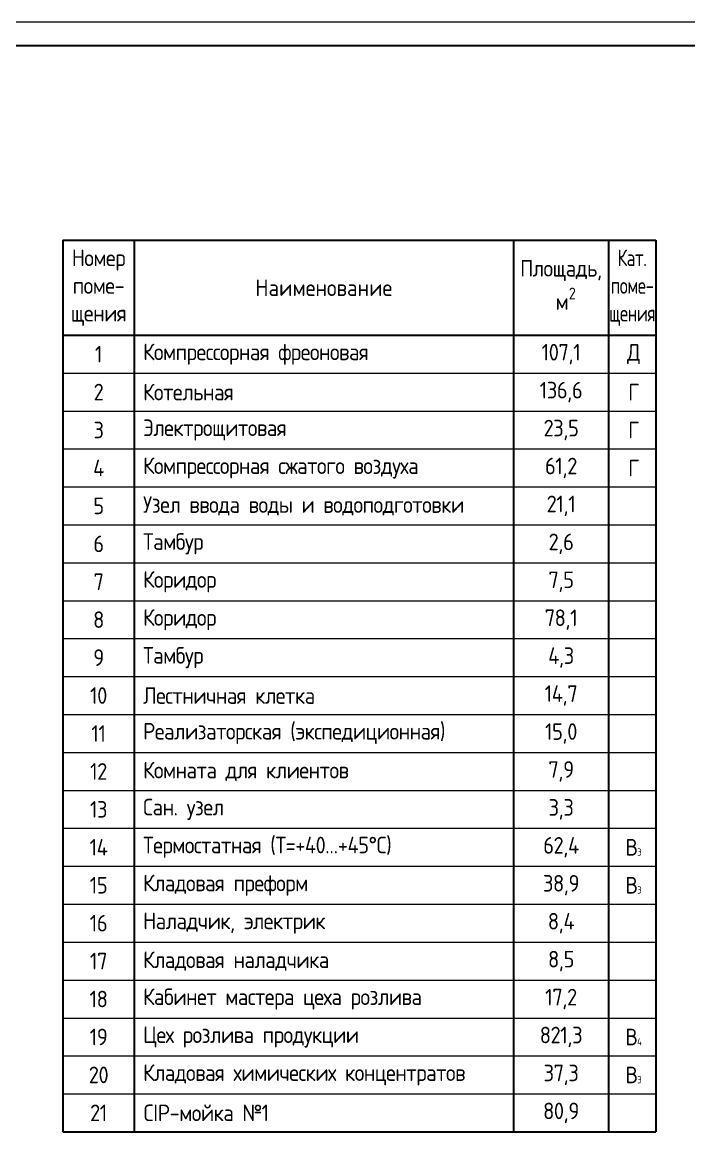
# Model space of a CAD drawing. Extents: x -965262 to 1142518, y -357520 to 71675.
# Drawn here: x -1090 to 12962, y -179388 to -155988 of the extents above; entities that cross this region are included whole.
import ezdxf

# ---------------------------------------------------------------- set-up
doc = ezdxf.new("R2010")
doc.units = 0
doc.header["$LTSCALE"] = 10
doc.layers.get('0').update_dxf_attribs({"linetype": 'CONTINUOUS', "lineweight": 30})
doc.styles.add('GOST 2.304', font='isocpeur.ttf', dxfattribs={"width": 0.75, "height": 250})
doc.styles.add('GOST-2.304_Type-B', font='isocpeur.ttf', dxfattribs={"width": 0.9})

msp = doc.modelspace()

# ---------------------------------------------------------------- linework, layer by layer
for p, q in [((-232.4, -160588.1, -3259.8), (12267.6, -160588.1, -3259.8)), ((-232.4, -160588.1, -3259.8), (-232.4, -179388.1, -3259.8)), ((1267.6, -160588.1, -3259.8), (1267.6, -179388.1, -3259.8)), ((9267.6, -160588.1, -3259.8), (9267.6, -179388.1, -3259.8)), ((11267.6, -160588.1, -3259.8), (11267.6, -179388.1, -3259.8)), ((12267.6, -160588.1, -3259.8), (12267.6, -179388.1, -3259.8)), ((-232.4, -162588.1, -3259.8), (12267.6, -162588.1, -3259.8)), ((-232.4, -179388.1, -3259.8), (12267.6, -179388.1, -3259.8))]:
    msp.add_line(p, q)
at = {"lineweight": 15}
for p, q in [((-232.4, -163388.1, -3259.8), (12267.6, -163388.1, -3259.8)), ((-232.4, -164188.1, -3259.8), (12267.6, -164188.1, -3259.8)), ((-232.4, -164988.1, -3259.8), (12267.6, -164988.1, -3259.8)), ((-232.4, -165788.1, -3259.8), (12267.6, -165788.1, -3259.8)), ((-232.4, -166588.1, -3259.8), (12267.6, -166588.1, -3259.8)), ((-232.4, -167388.1, -3259.8), (12267.6, -167388.1, -3259.8)), ((-232.4, -168188.1, -3259.8), (12267.6, -168188.1, -3259.8)), ((-232.4, -168988.1, -3259.8), (12267.6, -168988.1, -3259.8)), ((-232.4, -169788.1, -3259.8), (12267.6, -169788.1, -3259.8)), ((-232.4, -170588.1, -3259.8), (12267.6, -170588.1, -3259.8)), ((-232.4, -171388.1, -3259.8), (12267.6, -171388.1, -3259.8)), ((-232.4, -172188.1, -3259.8), (12267.6, -172188.1, -3259.8)), ((-232.4, -172988.1, -3259.8), (12267.6, -172988.1, -3259.8)), ((-232.4, -173788.1, -3259.8), (12267.6, -173788.1, -3259.8)), ((-232.4, -174588.1, -3259.8), (12267.6, -174588.1, -3259.8)), ((-232.4, -175388.1, -3259.8), (12267.6, -175388.1, -3259.8)), ((-232.4, -176188.1, -3259.8), (12267.6, -176188.1, -3259.8)), ((-232.4, -176988.1, -3259.8), (12267.6, -176988.1, -3259.8)), ((-232.4, -177788.1, -3259.8), (12267.6, -177788.1, -3259.8)), ((-232.4, -178588.1, -3259.8), (12267.6, -178588.1, -3259.8))]:
    msp.add_line(p, q, dxfattribs=at)
at = {"lineweight": 15, "elevation": -3259.8}
msp.add_lwpolyline([(40767.6, -240087.8), (40767.6, -155987.8), (-78132.4, -155987.8), (-78132.4, -240087.8)], close=True, dxfattribs=at)
at = {"elevation": -3259.8}
msp.add_lwpolyline([(40267.6, -239587.8), (40267.6, -156487.8), (-76132.4, -156487.8), (-76132.4, -239587.8)], close=True, dxfattribs=at)

# ---------------------------------------------------------------- texts
at = {"char_height": 350, "style": 'GOST-2.304_Type-B'}
for s, insert, width, attachment_point in [('{\\fISOCPEUR|b0|i0|c204|p34;\\T0.95;Номер поме\\fISOCPEUR|b0|i0|c0|p34;-\\P\\fISOCPEUR|b0|i0|c204|p34;щения}', (517.6, -161588.1, -3259.8), 1300, 5), ('\\A1;{\\fISOCPEUR|b0|i0|c204|p34;\\W0.75;\\T0.95;Кат.\\Pпоме-\\Pщения}', (11767.6, -161588.1, -3259.8), 1000, 5), ('\\A1;{\\fISOCPEUR|b0|i0|c204|p34;\\T0.95;Площадь\\fISOCPEUR|b0|i0|c0|p34;,\\T1;\\P\\fISOCPEUR|b0|i0|c204|p34; м\\fISOCPEUR|b0|i0|c0|p34;\\H0.7x;\\S2^  ;}', (10267.6, -161588.1, -3259.8), 2000, 5), ('{\\fISOCPEUR|b0|i0|c204|p34;Наименование}', (5267.6, -161588.1, -3259.8), 7700, 5), ('{\\fISOCPEUR|b0|i0|c0|p34;\\T0.95;1}', (517.6, -162988.1, -3259.8), 1500, 5), ('{\\T0.95; Компрессорная фреоновая}', (1267.6, -162988.1, -3259.8), 8000, 4), ('{\\fISOCPEUR|b0|i0|c0|p34;\\T0.95;107,1}', (10267.6, -162988.1, -3259.8), 2000, 5), ('{\\T0.95;Д}', (11796, -162988.1, -3259.8), 814.707, 5), ('{\\fISOCPEUR|b0|i0|c0|p34;\\T0.95;2}', (517.6, -163788.1, -3259.8), 1500, 5), ('{\\fISOCPEUR|b0|i0|c0|p34;\\T0.95; \\fISOCPEUR|b0|i0|c204|p34;Котельная}', (1267.6, -163788.1, -3259.8), 8000, 4), ('{\\fISOCPEUR|b0|i0|c0|p34;\\T0.95;136,6}', (10267.6, -163788.1, -3259.8), 2000, 5), ('{\\T0.95;Г}', (11796, -163788.1, -3259.8), 814.707, 5), ('{\\fISOCPEUR|b0|i0|c0|p34;\\T0.95;3}', (517.6, -164588.1, -3259.8), 1500, 5), ('{\\T0.95; Электрощитовая}', (1267.6, -164588.1, -3259.8), 8000, 4), ('{\\T0.95;23,5}', (10267.6, -164588.1, -3259.8), 2000, 5), ('{\\T0.95;Г}', (11796, -164588.1, -3259.8), 814.707, 5), ('{\\fISOCPEUR|b0|i0|c0|p34;\\T0.95; \\fISOCPEUR|b0|i0|c204|p34;Компрессорная сжатого воздуха}', (1267.6, -165388.1, -3259.8), 8000, 4), ('{\\T0.95;61,2}', (10267.6, -165388.1, -3259.8), 2000, 5), ('{\\fISOCPEUR|b0|i0|c0|p34;\\T0.95;4}', (517.6, -165388.1, -3259.8), 1500, 5), ('{\\T0.95;Г}', (11796, -165388.1, -3259.8), 814.707, 5), ('{\\fISOCPEUR|b0|i0|c0|p34;\\T0.95;5}', (517.6, -166188.1, -3259.8), 1500, 5), ('{\\fISOCPEUR|b0|i0|c0|p34;\\T0.95; \\fISOCPEUR|b0|i0|c204|p34;Узел ввода воды и водоподготовки}', (1267.6, -166188.1, -3259.8), 8000, 4), ('{\\fISOCPEUR|b0|i0|c0|p34;\\T0.95;21,1}', (10267.6, -166188.1, -3259.8), 2000, 5), ('{\\fISOCPEUR|b0|i0|c0|p34;\\T0.95;6}', (517.6, -166988.1, -3259.8), 1500, 5), ('{\\fISOCPEUR|b0|i0|c0|p34;\\T0.95; \\fISOCPEUR|b0|i0|c204|p34;Тамбур}', (1267.6, -166988.1, -3259.8), 8000, 4), ('{\\fISOCPEUR|b0|i0|c0|p34;\\T0.95;2,6}', (10267.6, -166988.1, -3259.8), 2000, 5), ('{\\fISOCPEUR|b0|i0|c0|p34;\\T0.95;7}', (517.6, -167788.1, -3259.8), 1500, 5), ('{\\fISOCPEUR|b0|i0|c0|p34;\\T0.95; \\fISOCPEUR|b0|i0|c204|p34;Коридор}', (1267.6, -167788.1, -3259.8), 8000, 4), ('{\\fISOCPEUR|b0|i0|c0|p34;\\T0.95;7,5}', (10267.6, -167788.1, -3259.8), 2000, 5), ('{\\fISOCPEUR|b0|i0|c0|p34;\\T0.95;8}', (517.6, -168588.1, -3259.8), 1500, 5), ('{\\fISOCPEUR|b0|i0|c0|p34;\\T0.95; \\fISOCPEUR|b0|i0|c204|p34;Коридор}', (1267.6, -168588.1, -3259.8), 8000, 4), ('{\\fISOCPEUR|b0|i0|c0|p34;\\T0.95;78,1}', (10267.6, -168588.1, -3259.8), 2000, 5), ('{\\fISOCPEUR|b0|i0|c0|p34;\\T0.95; \\fISOCPEUR|b0|i0|c204|p34;Тамбур}', (1267.6, -169388.1, -3259.8), 8000, 4), ('{\\fISOCPEUR|b0|i0|c0|p34;\\T0.95;4,3}', (10267.6, -169388.1, -3259.8), 2000, 5), ('{\\fISOCPEUR|b0|i0|c0|p34;\\T0.95;9}', (517.6, -169388.1, -3259.8), 1500, 5), ('{\\fISOCPEUR|b0|i0|c0|p34;\\T0.95;10}', (517.6, -170188.1, -3259.8), 1500, 5), ('{\\fISOCPEUR|b0|i0|c0|p34;\\T0.95; \\fISOCPEUR|b0|i0|c204|p34;Лестничная клетка}', (1267.6, -170188.1, -3259.8), 8000, 4), ('{\\fISOCPEUR|b0|i0|c0|p34;\\T0.95;14,7}', (10267.6, -170188.1, -3259.8), 2000, 5), ('{\\fISOCPEUR|b0|i0|c0|p34;\\T0.95;11}', (517.6, -170988.1, -3259.8), 1500, 5), ('{\\fISOCPEUR|b0|i0|c0|p34;\\T0.95; \\fISOCPEUR|b0|i0|c204|p34;Реализаторская (экспедиционная)}', (1267.6, -170988.1, -3259.8), 8000, 4), ('{\\fISOCPEUR|b0|i0|c0|p34;\\T0.95;15,0}', (10267.6, -170988.1, -3259.8), 2000, 5), ('{\\fISOCPEUR|b0|i0|c0|p34;\\T0.95;12}', (517.6, -171788.1, -3259.8), 1500, 5), ('{\\fISOCPEUR|b0|i0|c0|p34;\\T0.95; \\fISOCPEUR|b0|i0|c204|p34;Комната для клиентов}', (1267.6, -171788.1, -3259.8), 8000, 4), ('{\\fISOCPEUR|b0|i0|c0|p34;\\T0.95;7,9}', (10267.6, -171788.1, -3259.8), 2000, 5), ('{\\fISOCPEUR|b0|i0|c0|p34;\\T0.95;13}', (517.6, -172588.1, -3259.8), 1500, 5), ('{\\fISOCPEUR|b0|i0|c0|p34;\\T0.95; \\fISOCPEUR|b0|i0|c204|p34;Сан. узел}', (1267.6, -172588.1, -3259.8), 8000, 4), ('{\\fISOCPEUR|b0|i0|c0|p34;\\T0.95;3,3}', (10267.6, -172588.1, -3259.8), 2000, 5), ('{\\fISOCPEUR|b0|i0|c0|p34;\\T0.95; \\fISOCPEUR|b0|i0|c204|p34;Термостатная\\fISOCPEUR|b0|i0|c0|p34; (\\fISOCPEUR|b0|i0|c204|p34;Т=+40...+45%%DС)}', (1267.6, -173388.1, -3259.8), 8000, 4), ('{\\fISOCPEUR|b0|i0|c0|p34;\\T0.95;14}', (517.6, -173388.1, -3259.8), 1500, 5), ('{\\fISOCPEUR|b0|i0|c0|p34;\\T0.95;62,4}', (10267.6, -173388.1, -3259.8), 2000, 5), ('{\\T0.95;В\\H0.42857x;3}', (11796, -173388.1, -3259.8), 814.707, 5), ('{\\fISOCPEUR|b0|i0|c0|p34;\\T0.95;15}', (517.6, -174188.1, -3259.8), 1500, 5), ('{\\fISOCPEUR|b0|i0|c0|p34;\\T0.95; \\fISOCPEUR|b0|i0|c204|p34;Кладовая преформ}', (1267.6, -174188.1, -3259.8), 8000, 4), ('{\\fISOCPEUR|b0|i0|c0|p34;\\T0.95;38,9}', (10267.6, -174188.1, -3259.8), 2000, 5), ('{\\T0.95;В\\H0.42857x;3}', (11796, -174188.1, -3259.8), 814.707, 5), ('{\\fISOCPEUR|b0|i0|c0|p34;\\T0.95; \\fISOCPEUR|b0|i0|c204|p34;Наладчик, электрик}', (1267.6, -174988.1, -3259.8), 8000, 4), ('{\\fISOCPEUR|b0|i0|c0|p34;\\T0.95;8,4}', (10267.6, -174988.1, -3259.8), 2000, 5), ('{\\fISOCPEUR|b0|i0|c0|p34;\\T0.95;16}', (517.6, -174988.1, -3259.8), 1500, 5), ('{\\fISOCPEUR|b0|i0|c0|p34;\\T0.95;17}', (517.6, -175788.1, -3259.8), 1500, 5), ('{\\fISOCPEUR|b0|i0|c0|p34;\\T0.95; \\fISOCPEUR|b0|i0|c204|p34;Кладовая наладчика}', (1267.6, -175788.1, -3259.8), 8000, 4), ('{\\fISOCPEUR|b0|i0|c0|p34;\\T0.95;8,5}', (10267.6, -175788.1, -3259.8), 2000, 5), ('{\\fISOCPEUR|b0|i0|c0|p34;\\T0.95;18}', (517.6, -176588.1, -3259.8), 1500, 5), ('{\\fISOCPEUR|b0|i0|c0|p34;\\T0.95; \\fISOCPEUR|b0|i0|c204|p34;Кабинет мастера цеха розлива}', (1267.6, -176588.1, -3259.8), 8000, 4), ('{\\fISOCPEUR|b0|i0|c0|p34;\\T0.95;17,2}', (10267.6, -176588.1, -3259.8), 2000, 5), ('{\\fISOCPEUR|b0|i0|c0|p34;\\T0.95;19}', (517.6, -177388.1, -3259.8), 1500, 5), ('{\\fISOCPEUR|b0|i0|c0|p34;\\T0.95; \\fISOCPEUR|b0|i0|c204|p34;Цех розлива\\fISOCPEUR|b0|i0|c0|p34; \\fISOCPEUR|b0|i0|c204|p34;продукции}', (1267.6, -177388.1, -3259.8), 8000, 4), ('{\\fISOCPEUR|b0|i0|c0|p34;\\T0.95;821,3}', (10267.6, -177388.1, -3259.8), 2000, 5), ('{\\T0.95;В\\H0.42857x;4}', (11796, -177388.1, -3259.8), 814.707, 5), ('{\\fISOCPEUR|b0|i0|c0|p34;\\T0.95;20}', (517.6, -178188.1, -3259.8), 1500, 5), ('{\\fISOCPEUR|b0|i0|c0|p34;\\T0.95; \\fISOCPEUR|b0|i0|c204|p34;Кладовая химических концентратов}', (1267.6, -178188.1, -3259.8), 8000, 4), ('{\\fISOCPEUR|b0|i0|c0|p34;\\T0.95;37,3}', (10267.6, -178188.1, -3259.8), 2000, 5), ('{\\T0.95;В\\H0.42857x;3}', (11796, -178188.1, -3259.8), 814.707, 5), ('{\\fISOCPEUR|b0|i0|c0|p34;\\T0.95;80,9}', (10267.6, -178988.1, -3259.8), 2000, 5), ('{\\fISOCPEUR|b0|i0|c0|p34;\\T0.95;21}', (517.6, -178988.1, -3259.8), 1500, 5), ('{\\fISOCPEUR|b0|i0|c0|p34;\\T0.95; CIP-\\fISOCPEUR|b0|i0|c204|p34;мойка №1}', (1267.6, -178988.1, -3259.8), 8000, 4)]:
    msp.add_mtext(s, dxfattribs=dict(at, insert=insert, width=width, attachment_point=attachment_point))
at = {"color": 7, "lineweight": 0, "insert": (11270.1, -176990.4, -3259.8), "char_height": 0.75, "width": 2.093, "attachment_point": 1, "style": 'GOST 2.304'}
msp.add_mtext('{\\fArial|b0|i0|c204|p34;4}', dxfattribs=at)

doc.saveas('drawing.dxf')
